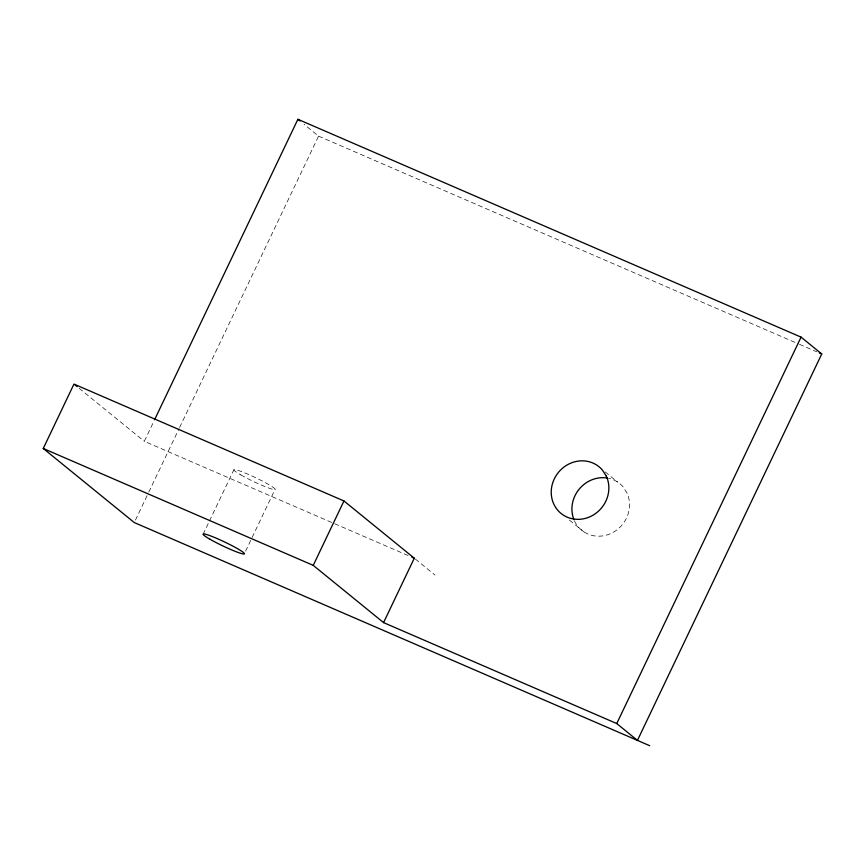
<?xml version="1.0" encoding="UTF-8"?>
<svg xmlns="http://www.w3.org/2000/svg" width="865" height="865" viewBox="0 0 865 865"><rect width="100%" height="100%" fill="white"/><g stroke="black" fill="none" stroke-linecap="round" stroke-linejoin="round"><path stroke-width="0.65" stroke-dasharray="4.33 3.24" d="M408.107 555.525L144.304 441.312L154.197 420.574M135.437 520.114L148.229 493.299M148.802 492.077L179.044 428.683M179.617 427.472L318.579 136.129L304.102 124.344M203.08 534.354L208.876 522.201M209.449 520.99L233.799 469.954M245.595 551.135L275.156 489.157M318.579 136.129L798.2 343.773M799.444 344.313L816.798 351.828M605.154 471.901L617.567 482M569.408 520.07L583.886 531.856M415.33 559.039L434.976 575.041M79.137 388.288L144.304 441.312M574.447 520.849A30.102 27.94 -50.9 0 0 612.561 532.667A30.102 27.94 -50.9 0 0 627.006 493.007L623.049 486.822A30.102 27.94 -50.9 0 0 608.56 478.269M240.784 474.885A22.933 2.163 25.5 0 0 274.789 489.612A22.933 2.163 25.5 0 0 247.855 474.171A22.933 2.163 25.5 0 0 240.784 474.885"/><path stroke-width="1.3" d="M649.712 745.706L134.27 522.547L43.25 448.481L73.968 384.082L343.956 500.965L414.292 558.206L383.573 622.605L616.756 723.551L637.44 740.386L821.75 353.969L801.066 337.134L297.895 119.294L154.77 419.352M383.573 622.605L313.238 565.364L343.956 500.965M616.756 723.551L801.066 337.134M819.274 352.898L821.75 353.969M411.816 557.125L414.292 558.206M43.25 448.481L313.238 565.364M297.895 119.294L299.96 120.981M75.006 384.914L77.072 386.601M573.96 519.724A30.102 27.94 -50.9 0 1 578.89 489.493A30.102 27.94 -50.9 0 1 607.338 478.031M606.322 476.172L602.364 469.987A30.102 27.94 -50.9 0 0 554.087 479.329A30.102 27.94 -50.9 0 0 579.658 519.303A30.102 27.94 -50.9 0 0 606.322 476.172M210.065 539.295A22.933 2.163 25.5 0 0 244.071 554.011A22.933 2.163 25.5 0 0 217.137 538.571A22.933 2.163 25.5 0 0 210.065 539.295"/></g></svg>
